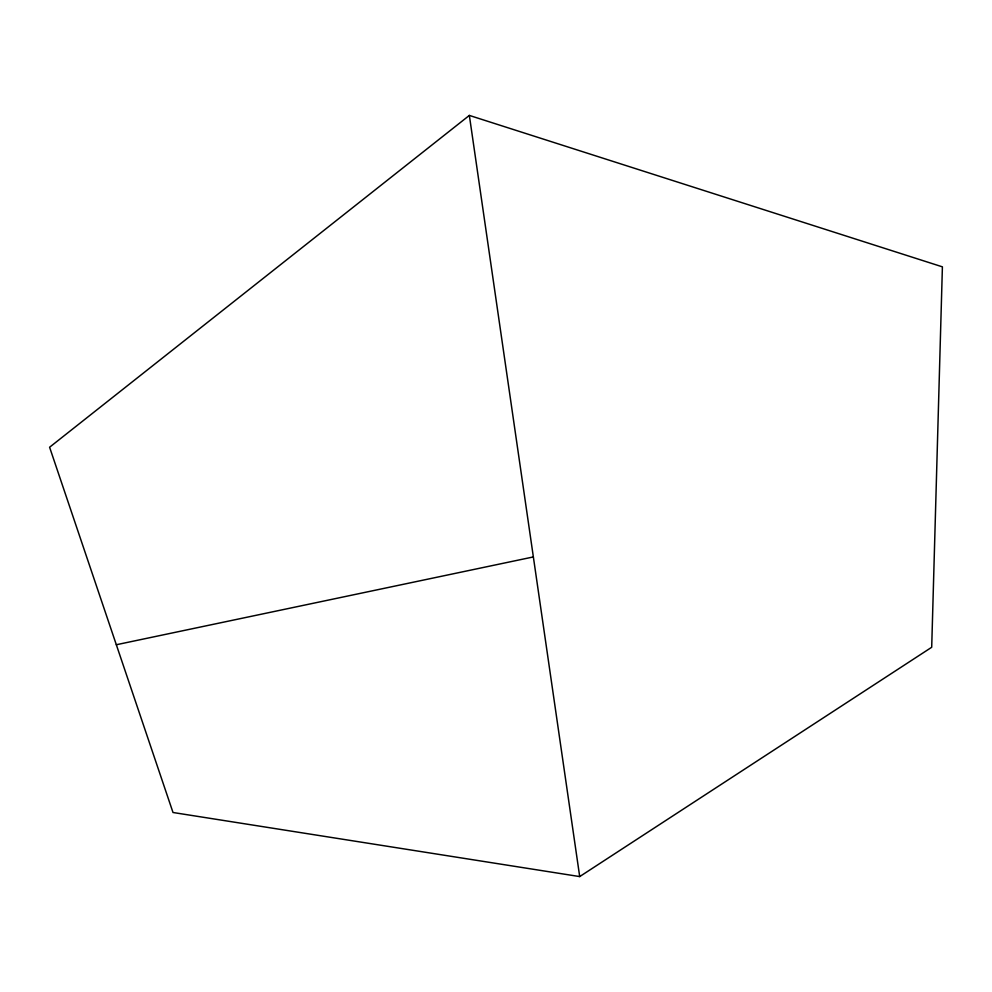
<?xml version="1.0" encoding="UTF-8"?>
<svg xmlns="http://www.w3.org/2000/svg" width="992" height="992" viewBox="0 0 992 992"><rect width="100%" height="100%" fill="white"/><g stroke="black" fill="none" stroke-linecap="round" stroke-linejoin="round"><path stroke-width="1.49" d="M469.352 115.419L49.6 447.231L173.005 812.498L579.7 876.581L931.699 647.28L942.4 266.848L469.352 115.419L579.7 876.581M116.324 644.738L533.361 556.934"/></g></svg>
